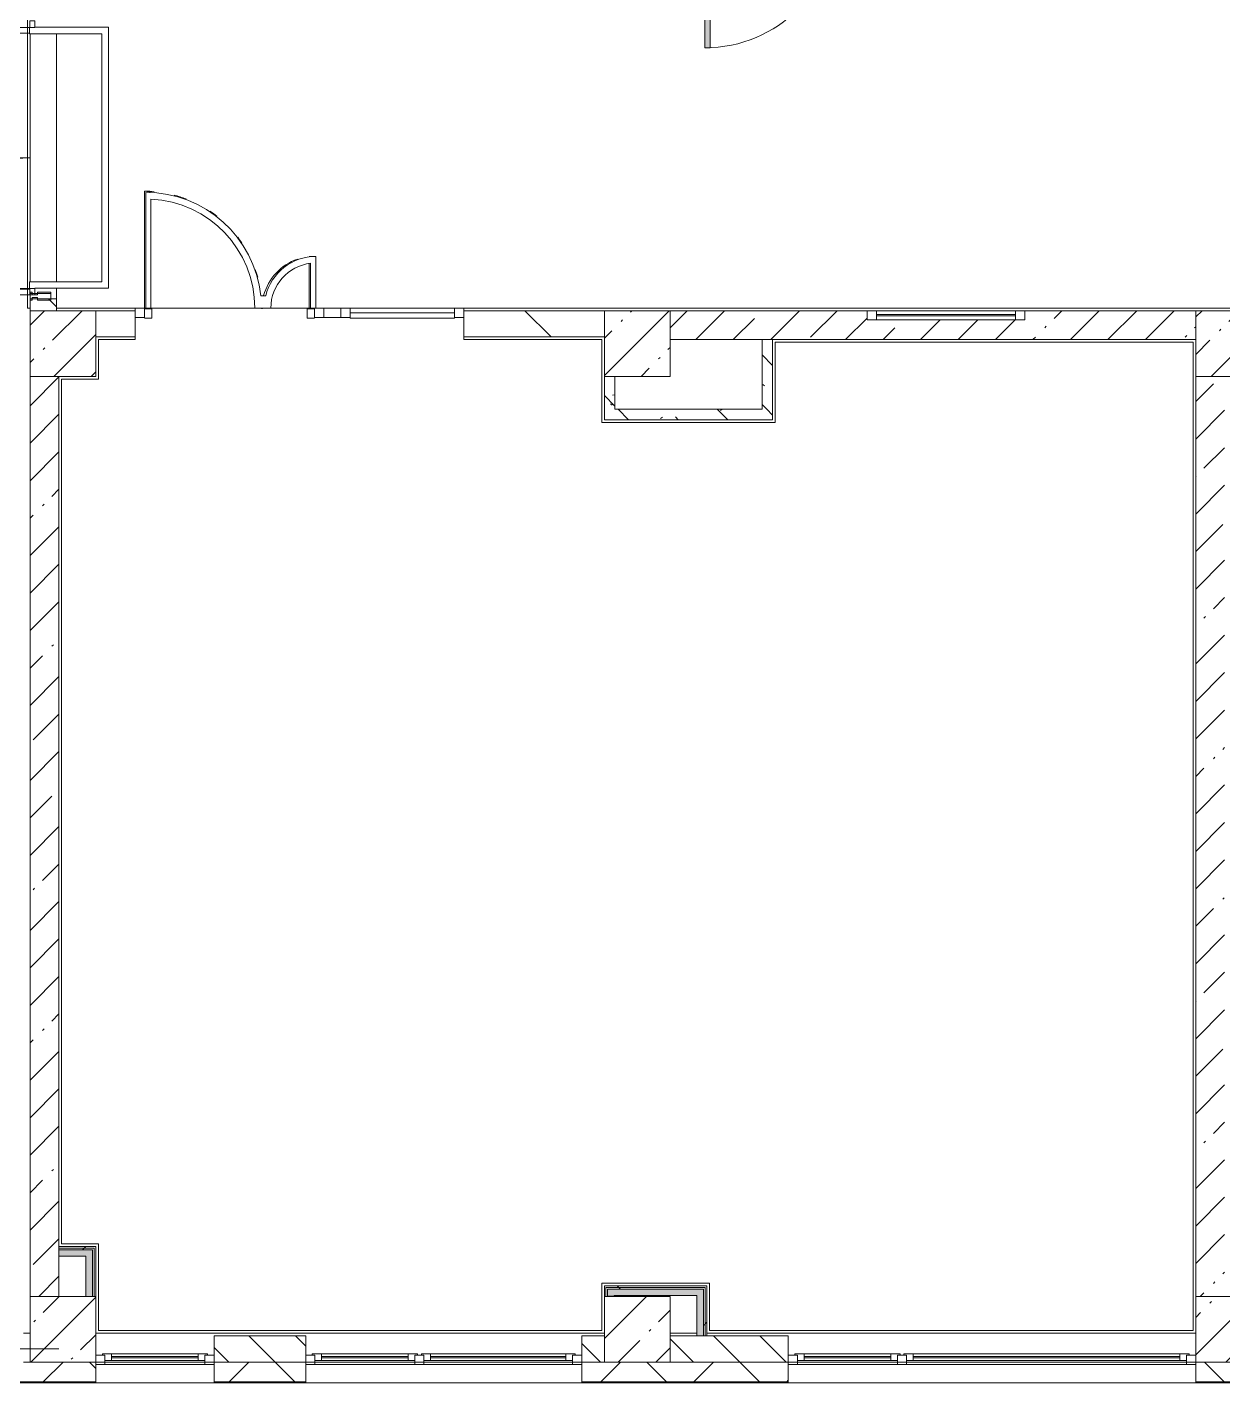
# Model space of a CAD drawing. Header units: millimetres. Extents: x 81425 to 274970, y -8553 to 29000.
# Drawn here: x 186478 to 195577, y -258 to 10057 of the extents above; entities that cross this region are included whole.
import ezdxf

# ---------------------------------------------------------------- set-up
doc = ezdxf.new("R2010")
doc.units = ezdxf.units.MM
for name, color, linetype, lineweight, true_color in [('A-DETL-GENF-2', 7, 'Continuous', 5, 0xaaaaaa), ('A-DOOR-5', 7, 'Continuous', 5, 0xe2e2e2), ('A-DOOR-6', 7, 'Continuous', 5, 0xaaaaaa), ('A-DOOR-FRAM-3', 7, 'Continuous', 5, 0xe2e2e2), ('A-DOOR-FRAM-4', 7, 'Continuous', 5, 0xaaaaaa), ('A-FLOR-2', 7, 'Continuous', 5, 0xaaaaaa), ('I-WALL-1', 7, 'Continuous', 5, 0xe7e7e7), ('I-WALL-2', 7, 'Continuous', 9, 0xe7e7e7), ('I-WALL-5', 7, 'Continuous', 5, 0x787878)]:
    doc.layers.add(name, color=color, linetype=linetype, lineweight=lineweight, true_color=true_color)
for name, color, linetype, lineweight in [('A-GLAZ-3', 7, 'Continuous', 5), ('A-GLAZ-CURT-2', 7, 'Continuous', 5), ('A-GLAZ-CWMG-2', 7, 'Continuous', 5), ('A-WALL', 7, 'Continuous', 9), ('A-WALL-7', 7, 'Continuous', 5), ('I-WALL-3', 7, 'Continuous', 5), ('S-COLS-1', 7, 'Continuous', 5), ('Оси', 7, 'Continuous', 9)]:
    doc.layers.add(name, color=color, linetype=linetype, lineweight=lineweight)
pattern_1 = [(45, (147960.08, 0), (-285.123, 285.123), []), (45, (148245.2, 0), (-285.123, 285.123), [504.031, -100.806, 16.764, -84.042])]
pattern_2 = [(135, (147960.1, 0), (-377.171, -377.171), [533.4, -88.9, 17.78, -88.9]), (135, (147960.1, 376.94), (-377.171, -377.171), []), (50, (147960.1, 0), (637.6445, -55.7866), [66.675, -733.425]), (355, (147960.1, 0), (-123.349, 668.699), [53.34, -586.74]), (100.451, (148013.2, -4.65), (514.299, 612.908), [56.665, -623.315]), (46.184, (147960.1, 177.8), (948.776, -147.15), [100.012, -1100.137]), (96.636, (148039.1, 165.5), (830.91, 865.997), [84.998, -934.973]), (351.184, (147960.1, 177.8), (830.918, 865.988), [80.01, -880.11]), (21, (148049, 133.35), (530.6506, -357.928), [66.675, -733.425]), (326, (148049, 133.35), (216.308, 644.6585), [53.34, -586.74]), (71.451, (148093.2, 103.5), (746.9596, 286.724), [56.665, -623.315]), (37.5, (147960.08, 0), (10.8105, 295.9426), [16.764, -562.864, 16.764, -578.866, -588.962]), (37.5, (147960.08, 0), (10.8105, 295.9426), [-1175.258, 16.764, -572.198]), (7.5, (147960.08, 0), (233.8692, 350.6318), [16.764, -322.834, 16.764, -549.529, -224.472]), (7.5, (147960.08, 0), (233.8692, 350.6318), [-905.891, 16.764, -207.708]), (327.5, (147761.83, 0), (474.5678, -20.0513), [16.764, -205.486, 16.764, -676.656, -920.115]), (327.5, (147761.83, 0), (474.5678, -20.0513), [-915.67, 16.764, -903.351]), (317.5, (147672.93, 0), (518.452, 88.9934), [16.764, -272.161, 16.764, -443.738, -653.415]), (317.5, (147672.93, 0), (518.452, 88.9934), [-749.427, 16.764, -636.651])]
pattern_3 = [(135, (147960.1, 0), (-353.5534, -353.5534), [])]
pattern_4 = [(45, (147960.1, 0), (-530.33, 530.33), []), (135, (147960.1, 0), (-530.33, -530.33), [])]

# ---------------------------------------------------------------- blocks, each defined once
blk = doc.blocks.new('BSC_Колонна _Прямоугольная - 500х500-23286270-1_8_3_птичка')
at = {"layer": 'S-COLS-1'}
h = blk.add_hatch(dxfattribs=at)
h.set_pattern_fill('FP_65', color=256, style=0, pattern_type=2)
h.set_pattern_definition([(45, (-38790, -7650), (-285.123, 285.123), []), (45, (-38504.88, -7650), (-285.123, 285.123), [504.031, -100.806, 16.764, -84.042])])
h.paths.add_polyline_path([(-250, -250), (250, -250), (250, 250), (-250, 250), (-250, -105)])
for p, q in [((250, 250), (-250, 250)), ((-250, 250), (-250, -250)), ((250, -250), (250, 250)), ((-250, -250), (250, -250))]:
    blk.add_line(p, q, dxfattribs=at)
blk = doc.blocks.new('BSC_Колонна _Прямоугольная - 500х500-V43-1_8_3_птичка')
at = {"layer": 'S-COLS-1'}
h = blk.add_hatch(dxfattribs=at)
h.set_pattern_fill('FP_66', color=256, style=0, pattern_type=2)
h.set_pattern_definition([(45, (-43160, -7650), (-285.123, 285.123), []), (45, (-42874.88, -7650), (-285.123, 285.123), [504.031, -100.806, 16.764, -84.042])])
h.paths.add_polyline_path([(250, -250), (250, 250), (-250, 250), (-250, -250)])
for p, q in [((250, 250), (-250, 250)), ((-250, 250), (-250, -250)), ((250, -250), (250, 250)), ((-250, -250), (250, -250))]:
    blk.add_line(p, q, dxfattribs=at)
blk = doc.blocks.new('BSC_Колонна _Прямоугольная - 500х500-V44-1_8_3_птичка')
at = {"layer": 'S-COLS-1'}
h = blk.add_hatch(dxfattribs=at)
h.set_pattern_fill('FP_67', color=256, style=0, pattern_type=2)
h.set_pattern_definition([(45, (-47660, -7650), (-285.123, 285.123), []), (45, (-47374.88, -7650), (-285.123, 285.123), [504.031, -100.806, 16.764, -84.042])])
h.paths.add_polyline_path([(-250, -250), (250, -250), (250, 250), (-250, 250), (-250, -105)])
for p, q in [((250, 250), (-250, 250)), ((-250, 250), (-250, -250)), ((250, -250), (250, 250)), ((-250, -250), (250, -250))]:
    blk.add_line(p, q, dxfattribs=at)
blk = doc.blocks.new('BSC_Колонна _Прямоугольная - 500х500-V49-1_8_3_птичка')
at = {"layer": 'S-COLS-1'}
h = blk.add_hatch(dxfattribs=at)
h.set_pattern_fill('FP_72', color=256, style=0, pattern_type=2)
h.set_pattern_definition([(45, (-38790, -150), (-285.123, 285.123), []), (45, (-38504.88, -150), (-285.123, 285.123), [504.031, -100.806, 16.764, -84.042])])
h.paths.add_polyline_path([(124, -250), (250, -250), (250, 250), (-250, 250), (-250, -250), (-30, -250)])
for p, q in [((250, 250), (-250, 250)), ((-250, 250), (-250, -250)), ((250, -250), (250, 250)), ((-250, -250), (250, -250))]:
    blk.add_line(p, q, dxfattribs=at)
blk = doc.blocks.new('BSC_Колонна _Прямоугольная - 500х500-V50-1_8_3_птичка')
at = {"layer": 'S-COLS-1'}
h = blk.add_hatch(dxfattribs=at)
h.set_pattern_fill('FP_73', color=256, style=0, pattern_type=2)
h.set_pattern_definition([(45, (-43160, -150), (-285.123, 285.123), []), (45, (-42874.88, -150), (-285.123, 285.123), [504.031, -100.806, 16.764, -84.042])])
h.paths.add_polyline_path([(250, -250), (250, 250), (-250, 250), (-250, -250)])
for p, q in [((250, 250), (-250, 250)), ((-250, 250), (-250, -250)), ((250, -250), (250, 250)), ((-250, -250), (250, -250))]:
    blk.add_line(p, q, dxfattribs=at)
blk = doc.blocks.new('BSC_Колонна _Прямоугольная - 500х500-V51-1_8_3_птичка')
at = {"layer": 'S-COLS-1'}
h = blk.add_hatch(dxfattribs=at)
h.set_pattern_fill('FP_74', color=256, style=0, pattern_type=2)
h.set_pattern_definition([(45, (-47660, -150), (-285.123, 285.123), []), (45, (-47374.88, -150), (-285.123, 285.123), [504.031, -100.806, 16.764, -84.042])])
h.paths.add_polyline_path([(250, -250), (250, 250), (-250, 250), (-250, -250)])
for p, q in [((250, 250), (-250, 250)), ((-250, 250), (-250, -250)), ((250, -250), (250, 250)), ((-250, -250), (250, -250))]:
    blk.add_line(p, q, dxfattribs=at)
blk = doc.blocks.new('120_Окно_СКБ_1Ст - 120_Окно_СКБ_1Ст 900х2500_h_-20664874-1_8_3_птичка')
at = {"layer": 'A-GLAZ-3'}
for p, q in [((-450, -127), (-450, -57)), ((-450, -57), (-380, -57)), ((450, -57), (-450, -57)), ((-380, -57), (-380, -127)), ((380, -87), (-380, -87)), ((-380, -87), (-380, -127)), ((-330, -137), (-330, -87)), ((330, -137), (330, -87)), ((380, -127), (380, -57)), ((380, -57), (450, -57)), ((380, -127), (380, -87)), ((450, -57), (450, -127)), ((-380, -127), (-450, -127)), ((-450, -127), (-400, -127)), ((-380, -127), (-400, -127)), ((-400, -127), (-400, -137)), ((-400, -137), (400, -137)), ((400, -137), (-400, -137)), ((-330, -107), (330, -107)), ((330, -117), (-330, -117)), ((450, -127), (380, -127)), ((400, -127), (380, -127)), ((400, -127), (450, -127)), ((400, -137), (400, -127))]:
    blk.add_line(p, q, dxfattribs=at)
blk = doc.blocks.new('120_Окно_СКБ_2Ст - 120_Окно_СКБ_2Ст 3100х2500 _мал_створка слева_-V84-1_8_3_птичка')
at = {"layer": 'A-GLAZ-3'}
for p, q in [((-1550, -127), (-1550, -57)), ((-1550, -57), (-1480, -57)), ((1550, -57), (-1550, -57)), ((-1480, -57), (-1480, -127)), ((650, -87), (-1480, -87)), ((-1480, -87), (-1480, -127)), ((-1430, -137), (-1430, -87)), ((600, -137), (600, -87)), ((650, -127), (650, -57)), ((650, -57), (720, -57)), ((650, -127), (650, -87)), ((720, -57), (720, -127)), ((1480, -87), (720, -87)), ((720, -87), (720, -127)), ((770, -137), (770, -87)), ((1430, -137), (1430, -87)), ((1480, -127), (1480, -57)), ((1480, -57), (1550, -57)), ((1480, -127), (1480, -87)), ((1550, -57), (1550, -127)), ((-1480, -127), (-1550, -127)), ((-1550, -127), (-1500, -127)), ((-1480, -127), (-1500, -127)), ((-1500, -127), (-1500, -137)), ((-1500, -137), (670, -137)), ((670, -137), (-1500, -137)), ((-1430, -107), (600, -107)), ((600, -117), (-1430, -117)), ((720, -127), (650, -127)), ((670, -127), (650, -127)), ((670, -127), (700, -127)), ((670, -137), (670, -127)), ((720, -127), (700, -127)), ((700, -127), (700, -137)), ((700, -137), (1500, -137)), ((1500, -137), (700, -137)), ((770, -107), (1430, -107)), ((1430, -117), (770, -117)), ((1550, -127), (1480, -127)), ((1500, -127), (1480, -127)), ((1500, -127), (1550, -127)), ((1500, -137), (1500, -127))]:
    blk.add_line(p, q, dxfattribs=at)
blk = doc.blocks.new('120_Окно_СКБ_2Ст - 120_Окно_СКБ_2Ст 2100х2500 _мал створка справа_-V66-1_8_3_птичка')
at = {"layer": 'A-GLAZ-3'}
for p, q in [((-1050, -127), (-1050, -57)), ((-1050, -57), (-980, -57)), ((1050, -57), (-1050, -57)), ((-980, -57), (-980, -127)), ((150, -87), (-980, -87)), ((-980, -87), (-980, -127)), ((-930, -137), (-930, -87)), ((100, -137), (100, -87)), ((150, -127), (150, -57)), ((150, -57), (220, -57)), ((150, -127), (150, -87)), ((220, -57), (220, -127)), ((980, -87), (220, -87)), ((220, -87), (220, -127)), ((270, -137), (270, -87)), ((930, -137), (930, -87)), ((980, -127), (980, -57)), ((980, -57), (1050, -57)), ((980, -127), (980, -87)), ((1050, -57), (1050, -127)), ((-980, -127), (-1050, -127)), ((-1050, -127), (-1000, -127)), ((-980, -127), (-1000, -127)), ((-1000, -127), (-1000, -137)), ((-1000, -137), (170, -137)), ((170, -137), (-1000, -137)), ((-930, -107), (100, -107)), ((100, -117), (-930, -117)), ((220, -127), (150, -127)), ((170, -127), (150, -127)), ((170, -127), (200, -127)), ((170, -137), (170, -127)), ((220, -127), (200, -127)), ((200, -127), (200, -137)), ((200, -137), (1000, -137)), ((1000, -137), (200, -137)), ((270, -107), (930, -107)), ((930, -117), (270, -117)), ((1050, -127), (980, -127)), ((1000, -127), (980, -127)), ((1000, -127), (1050, -127)), ((1000, -137), (1000, -127))]:
    blk.add_line(p, q, dxfattribs=at)
blk = doc.blocks.new('110_Дверь_СКБ_1Ст_Внутренняя1 - Д-11 1100x2100h_кладовые _все__ коридор _между помещениями блока столовой__ моечные _все_-32089417-1_8_3_птичка')
at = {"layer": 'A-DOOR-5'}
h = blk.add_hatch(color=256, dxfattribs=at)
h.paths.add_polyline_path([(522.5, 110), (512.5, 110), (512.5, 70), (502.5, 70), (502.5, 30), (537.5, 30), (537.5, 110)])
h.paths.add_polyline_path([(-497.5, 110), (-512.5, 110), (-512.5, 30), (-477.5, 30), (-477.5, 70), (-487.5, 70), (-487.5, 110)])
at = {"layer": 'A-DOOR-6'}
h = blk.add_hatch(dxfattribs=at)
h.set_pattern_fill('FP_130', color=256, style=0, pattern_type=2)
h.set_pattern_definition([(135, (1751.41, 174.685), (-14.14214, -14.14214), []), (225, (1751.41, 174.685), (14.14214, -14.14214), [])])
h.paths.add_polyline_path([(537.5, 110), (537.5, -110), (562.5, -110), (562.5, 110)])
at = {"layer": 'A-DOOR-FRAM-3'}
for points in [[(512.5, 1110), (472.5, 1110), (472.5, 110), (512.5, 110), (512.5, 1030.8)], [(-537.5, 118), (-567.5, 118), (-562.5, 110), (-497.5, 115.3), (-497.5, 118), (-517.5, 118)], [(562.5, 118), (522.5, 118), (522.5, 110), (592.5, 110), (587.5, 118)], [(-512.5, 30), (-512.5, -110), (-497.5, -110), (-497.5, 30)], [(522.5, 30), (522.5, -110), (537.5, -110), (537.5, 30)], [(-567.5, -110), (-562.5, -118), (-497.5, -118), (-497.5, -110), (-562.5, -110)], [(537.5, -110), (522.5, -115.3), (522.5, -118), (592.5, -118), (587.5, -110), (562.5, -110)]]:
    blk.add_hatch(color=256, dxfattribs=at).paths.add_polyline_path(points)
at = {"layer": 'A-DOOR-FRAM-4'}
h = blk.add_hatch(dxfattribs=at)
h.set_pattern_fill('FP_131', color=256, style=0, pattern_type=2)
h.set_pattern_definition([(45, (-371.384, 174.685), (-14.1421, 14.1421), []), (135, (-371.384, 174.685), (-14.1421, -14.1421), [])])
h.paths.add_polyline_path([(-512.5, 110), (-537.5, 110), (-537.5, -110), (-512.5, -110), (-512.5, 16)])
at = {"layer": 'A-DOOR-6'}
for p, q in [((512.5, 1110), (472.5, 1110)), ((472.5, 1110), (472.5, 110)), ((512.5, 110), (512.5, 1110)), ((472.5, 110), (512.5, 110))]:
    blk.add_line(p, q, dxfattribs=at)
blk.add_arc((512.5, 110), 1000, 90, 180, dxfattribs=at)
at = {"layer": 'A-DOOR-FRAM-4'}
for p, q in [((-497.5, 118), (-567.5, 118)), ((-567.5, 118), (-567.5, 110)), ((-567.5, 110), (-497.5, 110)), ((-512.5, 110), (-537.5, 110)), ((-537.5, 110), (-537.5, -110)), ((-487.5, 110), (-512.5, 110)), ((-512.5, 110), (-512.5, 30)), ((-512.5, -110), (-512.5, 110)), ((-497.5, 110), (-512.5, 110)), ((-512.5, 110), (-512.5, 109)), ((-512.5, 109), (-497.5, 109)), ((-497.5, 110), (-497.5, 118)), ((-497.5, 109), (-497.5, 110)), ((-487.5, 70), (-487.5, 110)), ((512.5, 110), (512.5, 70)), ((537.5, 110), (512.5, 110)), ((592.5, 118), (522.5, 118)), ((522.5, 118), (522.5, 110)), ((537.5, 110), (522.5, 110)), ((522.5, 110), (522.5, 109)), ((522.5, 110), (592.5, 110)), ((522.5, 109), (537.5, 109)), ((537.5, 30), (537.5, 110)), ((562.5, 110), (537.5, 110)), ((537.5, 110), (537.5, -110)), ((537.5, 109), (537.5, 110)), ((562.5, -110), (562.5, 110)), ((592.5, 110), (592.5, 118)), ((-512.5, 30), (-477.5, 30)), ((-497.5, 30), (-512.5, 30)), ((-512.5, 30), (-512.5, -110)), ((-497.5, -110), (-497.5, 30)), ((-477.5, 70), (-487.5, 70)), ((-477.5, 30), (-477.5, 70)), ((512.5, 70), (502.5, 70)), ((502.5, 70), (502.5, 30)), ((502.5, 30), (537.5, 30)), ((537.5, 30), (522.5, 30)), ((522.5, 30), (522.5, -110)), ((537.5, -110), (537.5, 30)), ((-497.5, -110), (-567.5, -110)), ((-567.5, -110), (-567.5, -118)), ((-567.5, -118), (-497.5, -118)), ((-537.5, -110), (-512.5, -110)), ((-512.5, -110), (-497.5, -110)), ((-497.5, -118), (-497.5, -110)), ((522.5, -110), (537.5, -110)), ((592.5, -110), (522.5, -110)), ((522.5, -110), (522.5, -118)), ((522.5, -118), (592.5, -118)), ((537.5, -110), (562.5, -110)), ((592.5, -118), (592.5, -110))]:
    blk.add_line(p, q, dxfattribs=at)
blk = doc.blocks.new('Прямоугольный импост - Импост структурный с накладкой - 160мм Темный-31239214-1_8_3_птичка')
at = {"layer": 'A-GLAZ-CWMG-2'}
for p, q in [((-50, 0), (-50, 17)), ((-50, 17), (0, 17)), ((-40, 0), (-50, 0)), ((-40, -40), (-40, 0)), ((0, 0), (-10, 0)), ((-10, 0), (-10, -40)), ((0, 17), (0, 0)), ((-50, -140), (-50, -40)), ((-50, -40), (-40, -40)), ((-10, -40), (0, -40)), ((0, -40), (0, -140)), ((0, -140), (-50, -140))]:
    blk.add_line(p, q, dxfattribs=at)
blk = doc.blocks.new('Дверь_Витражная_остекление_ - ДВН_ДАО_Главный вход_1800 в свету 5-32258809-1_8_3_птичка')
at = {"layer": 'A-DETL-GENF-2'}
for p, q in [((-993, -1013), (-993, -21)), ((-993, -21), (-993, -1013)), ((-993, -100), (-948, -100)), ((-983, -933), (-983, -100)), ((-948, -1013), (-948, -21)), ((-948, -1013), (-948, -21)), ((-939, -933), (-939, -100)), ((989, -933), (989, -100)), ((998, -1013), (998, -20)), ((998, -20), (998, -1013)), ((1043, -100), (998, -100)), ((1033, -933), (1033, -100)), ((1043, -1013), (1043, -20)), ((1043, -1013), (1043, -20)), ((-993, -933), (-948, -933)), ((-993, -1013), (-948, -1013)), ((-993, -1013), (-948, -1013)), ((1043, -933), (998, -933)), ((1043, -1013), (998, -1013)), ((998, -1013), (1043, -1013))]:
    blk.add_line(p, q, dxfattribs=at)
at = {"layer": 'A-DOOR-6'}
for p, q in [((-1043, 20), (-993, 20)), ((-1043, -20), (-1043, 20)), ((-993, 20), (-993, -20)), ((993, 20), (1043, 20)), ((993, -20), (993, 20)), ((1043, 20), (1043, -20)), ((-993, -20), (-1043, -20)), ((-993, -1013), (-993, -21)), ((1043, -20), (993, -20)), ((993, -1013), (993, -21))]:
    blk.add_line(p, q, dxfattribs=at)
for centre, start, end in [((-993, -20), 270, 0), ((993, -20), 180, 270)]:
    blk.add_arc(centre, 993, start, end, dxfattribs=at)
blk = doc.blocks.new('Прямоугольный импост - Импост структурный с накладкой - 160мм Темный-V122-1_8_3_птичка')
at = {"layer": 'A-GLAZ-CWMG-2'}
for p, q in [((-25, 0), (-25, 17)), ((-25, 17), (25, 17)), ((-15, 0), (-25, 0)), ((-15, -40), (-15, 0)), ((25, 0), (15, 0)), ((15, 0), (15, -40)), ((25, 17), (25, 0)), ((-25, -140), (-25, -40)), ((-25, -40), (-15, -40)), ((15, -40), (25, -40)), ((25, -40), (25, -140)), ((25, -140), (-25, -140))]:
    blk.add_line(p, q, dxfattribs=at)
blk = doc.blocks.new('Прямоугольный импост - 50 x 70 мм-31700031-1_8_3_птичка')
at = {"layer": 'A-GLAZ-CWMG-2'}
for p, q in [((-70, 35), (0, 35)), ((-70, -35), (-70, 35)), ((0, 35), (0, -35)), ((0, -35), (-70, -35))]:
    blk.add_line(p, q, dxfattribs=at)
blk = doc.blocks.new('Дверь_Витражная_остекление_ - ДВН_ДАО_Главный вход_1200 в свету-V194-1_8_3_птичка')
at = {"layer": 'A-DETL-GENF-2'}
for p, q in [((-607, 925), (-647, 925)), ((-647, 925), (-647, 35)), ((-607, 915), (-607, 925)), ((647, 430), (607, 430)), ((607, 376), (607, 30)), ((-647, 30), (-607, 30)), ((-592, 30), (-647, 30)), ((-607, 30), (-607, 37)), ((-592, -40), (-592, 30)), ((592, -40), (592, 30)), ((592, 30), (647, 30)), ((607, 30), (647, 30)), ((-647, -40), (-592, -40)), ((647, -40), (592, -40))]:
    blk.add_line(p, q, dxfattribs=at)
at = {"layer": 'A-DOOR-6'}
blk.add_line((-647, 925), (-647, 35), dxfattribs=at)
for centre, radius, start, end in [((-647, 30), 895, 85.2542, 90), ((-647, 30), 895, 69.312, 75.32), ((-647, 30), 895, 52.105, 56.1089), ((-647, 30), 895, 34.1403, 37.5286), ((647, 30), 400, 90, 91.0627), ((-647, 30), 895, 15.7125, 19.6061), ((647, 30), 400, 108.6077, 165.3261), ((-647, 30), 895, 360, 0.4556), ((647, 30), 400, 178.9711, 180)]:
    blk.add_arc(centre, radius, start, end, dxfattribs=at)
blk = doc.blocks.new('Системная панель - Стемалит - 40мм-31720939-1_8_3_птичка')
at = {"layer": 'A-GLAZ-CURT-2'}
for p, q in [((65, 35), (-65, 35)), ((-65, 35), (-65, -35)), ((65, -35), (65, 35)), ((-65, -35), (65, -35))]:
    blk.add_line(p, q, dxfattribs=at)
blk = doc.blocks.new('Прямоугольный импост - 50 x 70 мм-31687886-1_8_3_птичка')
at = {"layer": 'A-GLAZ-CWMG-2'}
for p, q in [((-35, 35), (35, 35)), ((-35, -35), (-35, 35)), ((35, 35), (35, -35)), ((35, -35), (-35, -35))]:
    blk.add_line(p, q, dxfattribs=at)
blk = doc.blocks.new('Прямоугольный импост - 50 x 70 мм-V192-1_8_3_птичка')
at = {"layer": 'A-GLAZ-CWMG-2'}
for p, q in [((0, 35), (-70, 35)), ((-70, 35), (-70, -35)), ((0, -35), (0, 35)), ((-70, -35), (0, -35))]:
    blk.add_line(p, q, dxfattribs=at)
blk = doc.blocks.new('Системная панель - Стекло - 40мм-V195-1_8_3_птичка')
at = {"layer": 'A-GLAZ-CURT-2'}
for p, q in [((397.5, 0), (-397.5, 0)), ((-397.5, 0), (-397.5, -40)), ((397.5, -40), (397.5, 0)), ((-397.5, -40), (397.5, -40))]:
    blk.add_line(p, q, dxfattribs=at)
blk = doc.blocks.new('Прямоугольный импост - 50 x 70 мм-31702100-1_8_3_птичка')
at = {"layer": 'A-GLAZ-CWMG-2'}
for p, q in [((-35, 35), (35, 35)), ((-35, -35), (-35, 35)), ((35, 35), (35, -35)), ((35, -35), (-35, -35))]:
    blk.add_line(p, q, dxfattribs=at)
blk = doc.blocks.new('Прямоугольный импост - 50 x 70 мм-31720914-1_8_3_птичка')
at = {"layer": 'A-GLAZ-CWMG-2'}
blk.add_line((24940, 7918), (24145, 7918), dxfattribs=at)
blk = doc.blocks.new('120_Окно_СКБ_1Ст - 120_Окно_СКБ_1Ст 400х1200 EI30-24228621-1_8_3_птичка')
at = {"layer": 'A-GLAZ-3'}
for p, q in [((-600, 40), (-600, 110)), ((-600, 110), (-530, 110)), ((600, 110), (-600, 110)), ((-530, 110), (-530, 40)), ((530, 40), (530, 110)), ((530, 110), (600, 110)), ((600, 110), (600, 40)), ((-530, 40), (-600, 40)), ((-600, 40), (600, 40)), ((530, 80), (-530, 80)), ((530, 70), (-530, 70)), ((600, 40), (530, 40))]:
    blk.add_line(p, q, dxfattribs=at)

msp = doc.modelspace()

# ---------------------------------------------------------------- hatches: boundary and pattern name
at = {"layer": 'A-WALL-7'}
h = msp.add_hatch(dxfattribs=at)
h.set_pattern_fill('FP_94', color=256, style=0, pattern_type=2)
h.set_pattern_definition([(135, (147960.08, 0), (-176.7767, -176.7767), [])])
h.paths.add_polyline_path([(188597.6, -100), (188597.6, 100), (187900.1, 100), (187900.1, -100)])
h.paths.add_polyline_path([(192270.1, -100), (192270.1, 100), (191370.1, 100), (191370.1, -100), (191521.6, -100)])
h.paths.add_polyline_path([(190870.1, -100), (190870.1, 100), (190697.6, 100), (190697.6, -100)])
h = msp.add_hatch(dxfattribs=at)
h.set_pattern_fill('FP_83', color=256, style=0, pattern_type=2)
h.set_pattern_definition([(45, (147960.1, 0), (-353.5534, 353.5534), []), (135, (147960.1, 0), (-353.5534, -353.5534), [])])
h.paths.add_polyline_path([(223653.9, -250), (223660.1, -250), (223660.1, -100), (221940.1, -100), (221940.1, -250), (223652.1, -250)])
h.paths.add_polyline_path([(215688, -250), (218620.1, -250), (218620.1, -100), (215020.1, -100), (215020.1, -250)])
h.paths.add_polyline_path([(220196.1, -250), (220240.1, -250), (220240.1, -100), (219520.1, -101.8), (219520.1, -250), (220040.1, -250)])
h.paths.add_polyline_path([(209570.1, -250), (209570.1, -100), (208870.1, -100), (208870.1, -250), (209181.7, -250)])
h.paths.add_polyline_path([(211670.1, -250), (212220.1, -250), (212220.1, -100), (211670.1, -100), (211670.1, -121.3)])
h.paths.add_polyline_path([(207970.1, -250), (207970.1, -100), (207220.1, -100), (207220.1, -250)])
h.paths.add_polyline_path([(205120.1, -250), (205120.1, -100), (204370.1, -100), (204370.1, -250), (204534.3, -250)])
h.paths.add_polyline_path([(213120.1, -250), (214120.1, -250), (214120.1, -100), (213120.1, -100), (213120.1, -118)])
h.paths.add_polyline_path([(199831.6, -250), (201270.1, -250), (201270.1, -100), (199831.6, -100), (199831.6, -150.7)])
h.paths.add_polyline_path([(197731.6, -250), (197731.6, -100), (197020.1, -100), (197020.1, -250), (197098.5, -250)])
h.paths.add_polyline_path([(196120.1, -250), (196120.1, -100), (195370.1, -100), (195370.1, -250)])
h.paths.add_polyline_path([(192270.1, -250), (192270.1, -100), (190697.6, -100), (190697.6, -250), (191521.6, -250)])
h.paths.add_polyline_path([(188597.6, -250), (188597.6, -100), (187900.1, -100), (187900.1, -250)])
h.paths.add_polyline_path([(187000.1, -250), (187000.1, -100), (185950.1, -100), (185950.1, -250), (186874.3, -250)])
h.paths.add_polyline_path([(185050.1, -250), (185050.1, -100), (183930.1, -100), (183930.1, -250), (185015.3, -250)])
h.paths.add_polyline_path([(181830.1, -250), (181830.1, -100), (180970.1, -100), (180970.1, -250)])
h.paths.add_polyline_path([(178170.1, -250), (178170.1, -100), (177169.8, -100), (177169.8, -250), (177579.5, -250)])
h.paths.add_polyline_path([(176269.8, -250), (176269.8, -100), (175270.1, -100), (175270.1, -250)])
h.paths.add_polyline_path([(169570.1, -250), (170595.1, -250), (170595.1, -100), (169570.1, -100), (169570.1, -226)])
h.paths.add_polyline_path([(163570.1, -250), (163570.1, -100), (162820.1, -100), (162820.1, -250)])
h.paths.add_polyline_path([(174370.1, -250), (174370.1, -100), (173395.1, -100), (173395.1, -250), (173861.6, -250)])
h.paths.add_polyline_path([(164470.1, -250), (165220.1, -250), (165220.1, -100), (164470.1, -100), (164470.1, -238.7)])
h.paths.add_polyline_path([(167320.1, -250), (168670.1, -250), (168670.1, -100), (167320.1, -100), (167320.1, -231.6)])
h.paths.add_polyline_path([(148765.8, -250), (151690.1, -250), (151690.1, -100), (147700.1, -100), (147700.1, -250), (148070.1, -250)])
h.paths.add_polyline_path([(155620.1, -250), (156219.8, -250), (156219.8, -100), (154790.1, -100), (154790.1, -250), (155272.1, -250)])
h.paths.add_polyline_path([(159970.1, -250), (160720.1, -248), (160720.1, -100), (159970.1, -100), (159970.1, -249.9)])
h.paths.add_polyline_path([(157870.1, -250), (157870.1, -100), (157119.8, -100), (157119.8, -250), (157131, -250)])
at = {"layer": 'I-WALL-1'}
for points in [[(190895.1, 406), (191625.1, 406), (191625.1, 456), (190895.1, 456)], [(190945.1, 400), (190945.1, 406), (190895.1, 406), (190895.1, 400)], [(191625.1, 100), (191625.1, 406), (191575.1, 406), (191575.1, 100)]]:
    msp.add_hatch(color=256, dxfattribs=at).paths.add_polyline_path(points)
at = {"layer": 'I-WALL-2'}
for points in [[(186771.8, 705), (186975.1, 705), (186975.1, 755), (186720.1, 755), (186720.1, 705)], [(186925.1, 400), (186975.1, 400), (186975.1, 705), (186925.1, 705), (186925.1, 501)]]:
    msp.add_hatch(color=256, dxfattribs=at).paths.add_polyline_path(points)
at = {"layer": 'I-WALL-3'}
h = msp.add_hatch(dxfattribs=at)
h.set_pattern_fill('FP_93', color=256, style=0, pattern_type=2)
h.set_pattern_definition(pattern_3)
h.paths.add_polyline_path([(186700.1, 7900), (186700.1, 7990), (186500.1, 7990), (186500.1, 7900)])
h.paths.add_polyline_path([(186700.1, 10120), (186700.1, 10230), (186500.1, 10230), (186500.1, 10120)])
h = msp.add_hatch(dxfattribs=at)
h.set_pattern_fill('FP_93', color=256, style=0, pattern_type=2)
h.set_pattern_definition(pattern_3)
h.paths.add_polyline_path([(187020.1, 7700), (187300.1, 7700), (187300.1, 7900), (187000.1, 7900), (187000.1, 7700)])
h.paths.add_polyline_path([(190850.1, 7700), (190870.1, 7700), (190870.1, 7900), (189800.1, 7900), (189800.1, 7700)])
h = msp.add_hatch(dxfattribs=at)
h.set_pattern_fill('FP_63', color=256, style=0, pattern_type=2)
h.set_pattern_definition(pattern_1)
h.paths.add_polyline_path([(193380.6, 7680), (195370.1, 7680), (195370.1, 7900), (194070.1, 7900), (194070.1, 7830), (192870.1, 7830), (192870.1, 7900), (191370.1, 7900), (191370.1, 7680), (192170.1, 7680)])
h = msp.add_hatch(dxfattribs=at)
h.set_pattern_fill('FP_63', color=256, style=0, pattern_type=2)
h.set_pattern_definition(pattern_1)
h.paths.add_polyline_path([(186623.5, 400), (186720.1, 400), (186720.1, 7400), (186500.1, 7400), (186500.1, 400), (186615.2, 400)])
h = msp.add_hatch(dxfattribs=at)
h.set_pattern_fill('FP_63', color=256, style=0, pattern_type=2)
h.set_pattern_definition(pattern_1)
h.paths.add_polyline_path([(195370.1, 400), (195590.1, 400), (195590.1, 7400), (195370.1, 7400), (195370.1, 645.8)])
h = msp.add_hatch(dxfattribs=at)
h.set_pattern_fill('FP_199', color=256, style=0, pattern_type=2)
h.set_pattern_definition(pattern_4)
h.paths.add_polyline_path([(187000.1, 767.5), (187000.1, 780), (186720.1, 780), (186720.1, 767.5), (186987.6, 767.5)])
h = msp.add_hatch(dxfattribs=at)
h.set_pattern_fill('FP_199', color=256, style=0, pattern_type=2)
h.set_pattern_definition(pattern_4)
h.paths.add_polyline_path([(186720.1, 755), (186987.6, 755), (186987.6, 767.5), (186720.1, 767.5)])
h = msp.add_hatch(dxfattribs=at)
h.set_pattern_fill('FP_199', color=256, style=0, pattern_type=2)
h.set_pattern_definition(pattern_4)
h.paths.add_polyline_path([(190870.1, 468.5), (191650.1, 468.7), (191650.1, 481), (190870.1, 481)])
h = msp.add_hatch(dxfattribs=at)
h.set_pattern_fill('FP_199', color=256, style=0, pattern_type=2)
h.set_pattern_definition(pattern_4)
h.paths.add_polyline_path([(190882.6, 456), (191637.6, 456), (191637.6, 468.5), (190882.6, 468.5)])
h = msp.add_hatch(dxfattribs=at)
h.set_pattern_fill('FP_199', color=256, style=0, pattern_type=2)
h.set_pattern_definition(pattern_4)
h.paths.add_polyline_path([(191637.6, 100), (191635.5, 456), (191625.1, 456), (191625.1, 100)])
h = msp.add_hatch(dxfattribs=at)
h.set_pattern_fill('FP_199', color=256, style=0, pattern_type=2)
h.set_pattern_definition(pattern_4)
h.paths.add_polyline_path([(191650.1, 100), (191650.1, 468.5), (191637.6, 468.5), (191637.6, 100)])
at = {"layer": 'I-WALL-5'}
h = msp.add_hatch(dxfattribs=at)
h.set_pattern_fill('FP_92', color=256, style=0, pattern_type=2)
h.set_pattern_definition(pattern_2)
h.paths.add_polyline_path([(192150.1, 7150), (192150.1, 7680), (192070.1, 7680), (192070.1, 7150)])
h = msp.add_hatch(dxfattribs=at)
h.set_pattern_fill('FP_92', color=256, style=0, pattern_type=2)
h.set_pattern_definition(pattern_2)
h.paths.add_polyline_path([(190870.1, 7070), (190950.1, 7070), (190950.1, 7400), (190870.1, 7400), (190870.1, 7150)])
h = msp.add_hatch(dxfattribs=at)
h.set_pattern_fill('FP_92', color=256, style=0, pattern_type=2)
h.set_pattern_definition(pattern_2)
h.paths.add_polyline_path([(192150.1, 7070), (192150.1, 7150), (190950.1, 7150), (190950.1, 7070), (191670.1, 7070)])

# ---------------------------------------------------------------- linework, layer by layer
at = {"layer": 'A-FLOR-2'}
for p, q in [((186480.1, 7920), (186480.1, 10680)), ((186496.3, 10057.4), (186496.3, 10007.4)), ((186496.3, 10007.4), (187046.3, 10007.4)), ((187096.3, 10057.4), (186537.1, 10057.4)), ((187046.3, 10007.4), (187046.3, 8120)), ((187096.3, 8070), (187096.3, 10057.4)), ((187380.1, 8800), (187380.1, 7920)), ((187420.1, 7920), (187420.1, 8749)), ((188635.1, 8260.7), (188635.1, 7920)), ((188675.1, 7920), (188675.1, 8313)), ((187046.3, 8120), (186496.3, 8120)), ((186496.3, 8120), (186496.3, 8070)), ((186537.1, 8070), (187096.3, 8070)), ((188293.2, 8012.8), (188255.2, 8012.8)), ((186480.1, 7920), (186500.1, 7920)), ((186700.1, 7920), (213876.4, 7920)), ((187300.1, 7680), (187020.1, 7680)), ((187020.1, 7680), (187020.1, 7380)), ((187300.1, 7700), (187300.1, 7680)), ((189800.1, 7680), (189800.1, 7700)), ((190850.1, 7680), (189800.1, 7680)), ((190850.1, 7050), (190850.1, 7680)), ((195350.1, 7660), (192170.1, 7660)), ((192170.1, 7660), (192170.1, 7050)), ((195350.1, 140), (195350.1, 7660)), ((187020.1, 7380), (186740.1, 7380)), ((186740.1, 7380), (186740.1, 800)), ((192170.1, 7050), (190850.1, 7050)), ((186740.1, 800), (187020.1, 800)), ((187020.1, 800), (187020.1, 140)), ((190850.1, 140), (190850.1, 501)), ((190850.1, 501), (191670.1, 501)), ((191670.1, 501), (191670.1, 140)), ((186450.1, 120), (186500.1, 120)), ((187020.1, 140), (190850.1, 140)), ((191670.1, 140), (195350.1, 140))]:
    msp.add_line(p, q, dxfattribs=at)
for centre, radius, start, end in [((187380.1, 7920), 880, 6.05535, 90), ((187380.1, 7920), 830, 360, 87.23769), ((188675.1, 7920), 393, 90, 166.33705), ((188675.1, 7920), 343, 96.69696, 180)]:
    msp.add_arc(centre, radius, start, end, dxfattribs=at)
at = {"layer": 'A-WALL'}
for p, q in [((192150.1, 7680), (192070.1, 7680)), ((186720.1, 780), (186720.1, 705)), ((186720.1, 767.5), (186987.6, 767.5)), ((186720.1, 755), (186975.1, 755)), ((186975.1, 755), (186975.1, 400)), ((186987.6, 767.5), (186987.6, 400)), ((190870.1, 468.5), (190870.1, 406)), ((191637.6, 468.5), (190882.6, 468.5)), ((190882.6, 400), (190882.6, 468.5)), ((191625.1, 456), (190895.1, 456)), ((190895.1, 400), (190895.1, 456)), ((191625.1, 100), (191625.1, 456)), ((191637.6, 100), (191637.6, 468.5)), ((188597.6, -100), (187900.1, -100)), ((190870.1, -100), (190697.6, -100)), ((192270.1, -100), (191370.1, -100)), ((185950.1, -250), (187000.1, -250)), ((185950.1, -253), (187000.1, -253)), ((187900.1, -250), (188597.6, -250)), ((187900.1, -253), (188597.6, -253)), ((190697.6, -250), (192270.1, -250)), ((190697.6, -253), (192270.1, -253)), ((195370.1, -250), (196120.1, -250)), ((195370.1, -253), (196120.1, -253))]:
    msp.add_line(p, q, dxfattribs=at)
at = {"layer": 'A-WALL-7'}
for p, q in [((188597.6, 100), (187900.1, 100)), ((187900.1, 100), (187900.1, -258)), ((188597.6, -258), (188597.6, 100)), ((190870.1, 100), (190697.6, 100)), ((190697.6, 100), (190697.6, -258)), ((192270.1, 100), (191370.1, 100)), ((192270.1, -258), (192270.1, 100)), ((186500.1, -100), (186450.1, -100)), ((187000.1, -258), (187000.1, -100)), ((187000.1, -100), (187900.1, -100)), ((188597.6, -100), (190697.6, -100)), ((192270.1, -100), (195370.1, -100)), ((195370.1, -100), (195370.1, -258)), ((197731.6, -258), (185950.1, -258))]:
    msp.add_line(p, q, dxfattribs=at)
at = {"layer": 'I-WALL-3'}
for p, q in [((186500.1, 8120), (186500.1, 10007.4)), ((186700.1, 10007.4), (186700.1, 8120)), ((186700.1, 7900), (186700.1, 8070)), ((186700.1, 7990), (186500.1, 7990)), ((186500.1, 7990), (186500.1, 7900)), ((187300.1, 7900), (187000.1, 7900)), ((187300.1, 7700), (187300.1, 7900)), ((190870.1, 7900), (189800.1, 7900)), ((189800.1, 7900), (189800.1, 7700)), ((192870.1, 7900), (191370.1, 7900)), ((195370.1, 7900), (194070.1, 7900)), ((187000.1, 7700), (187300.1, 7700)), ((189800.1, 7700), (190870.1, 7700)), ((191370.1, 7680), (192070.1, 7680)), ((192070.1, 7680), (192070.1, 7150)), ((192150.1, 7070), (192150.1, 7680)), ((192150.1, 7680), (195370.1, 7680)), ((186500.1, 7400), (186500.1, 400)), ((186720.1, 780), (186720.1, 7400)), ((190870.1, 7400), (190870.1, 7070)), ((190950.1, 7150), (190950.1, 7400)), ((195370.1, 7400), (195370.1, 400)), ((192070.1, 7150), (190950.1, 7150)), ((190870.1, 7070), (192150.1, 7070)), ((187000.1, 780), (186720.1, 780)), ((187000.1, 400), (187000.1, 780)), ((186720.1, 400), (186720.1, 705)), ((186720.1, 705), (186925.1, 705)), ((186925.1, 705), (186925.1, 400)), ((191650.1, 481), (190870.1, 481)), ((190870.1, 481), (190870.1, 400)), ((191650.1, 100), (191650.1, 481)), ((190945.1, 406), (191575.1, 406)), ((190945.1, 400), (190945.1, 406)), ((191575.1, 406), (191575.1, 100)), ((187000.1, 120), (190870.1, 120)), ((191370.1, 120), (191575.1, 120)), ((191649.3, 120), (195370.1, 120))]:
    msp.add_line(p, q, dxfattribs=at)
at = {"layer": 'Оси'}
msp.add_line((174220.1, 0), (186720.1, 0), dxfattribs=at)

# ---------------------------------------------------------------- block references
at = {"layer": 'A-DOOR-6'}
for name, p, rotation in [('110_Дверь_СКБ_1Ст_Внутренняя1 - Д-11 1100x2100h_кладовые _все__ коридор _между помещениями блока столовой__ моечные _все_-32089417-1_8_3_птичка', (192147.6, 11010), 180), ('Дверь_Витражная_остекление_ - ДВН_ДАО_Главный вход_1800 в свету 5-32258809-1_8_3_птичка', (186517.1, 9062.5), 269.9999999999999)]:
    msp.add_blockref(name, p, dxfattribs=dict(at, rotation=rotation))
msp.add_blockref('Дверь_Витражная_остекление_ - ДВН_ДАО_Главный вход_1200 в свету-V194-1_8_3_птичка', (188017.6, 7883), dxfattribs=at)
at = {"layer": 'A-GLAZ-3'}
msp.add_blockref('120_Окно_СКБ_1Ст - 120_Окно_СКБ_1Ст 400х1200 EI30-24228621-1_8_3_птичка', (193470.1, 7790), dxfattribs=at)
at = {"layer": 'A-GLAZ-3', "rotation": 180}
for name, p in [('120_Окно_СКБ_1Ст - 120_Окно_СКБ_1Ст 900х2500_h_-20664874-1_8_3_птичка', (187450.1, -175)), ('120_Окно_СКБ_2Ст - 120_Окно_СКБ_2Ст 2100х2500 _мал створка справа_-V66-1_8_3_птичка', (189647.6, -175)), ('120_Окно_СКБ_2Ст - 120_Окно_СКБ_2Ст 3100х2500 _мал_створка слева_-V84-1_8_3_птичка', (193820.1, -175))]:
    msp.add_blockref(name, p, dxfattribs=at)
at = {"layer": 'A-GLAZ-CURT-2'}
for name, p in [('Системная панель - Стемалит - 40мм-31720939-1_8_3_птичка', (188800.1, 7883)), ('Системная панель - Стекло - 40мм-V195-1_8_3_птичка', (189332.6, 7883))]:
    msp.add_blockref(name, p, dxfattribs=at)
at = {"layer": 'A-GLAZ-CWMG-2', "extrusion": (0, 0, -1)}
for name, p, rotation in [('Прямоугольный импост - Импост структурный с накладкой - 160мм Темный-31239214-1_8_3_птичка', (-186517.1, 7990), 270.0000000000001), ('Прямоугольный импост - Импост структурный с накладкой - 160мм Темный-V122-1_8_3_птичка', (-186517.1, 8005), 270.0000000000001), ('Прямоугольный импост - 50 x 70 мм-31687886-1_8_3_птичка', (-188700.1, 7883), 180), ('Прямоугольный импост - 50 x 70 мм-31702100-1_8_3_птичка', (-188900.1, 7883), 180), ('Прямоугольный импост - 50 x 70 мм-31700031-1_8_3_птичка', (-189800.1, 7883), 180)]:
    msp.add_blockref(name, p, dxfattribs=dict(at, rotation=rotation))
at = {"layer": 'A-GLAZ-CWMG-2', "rotation": 180}
msp.add_blockref('Прямоугольный импост - 50 x 70 мм-V192-1_8_3_птичка', (187300.1, 7883), dxfattribs=at)
at = {"layer": 'A-GLAZ-CWMG-2'}
msp.add_blockref('Прямоугольный импост - 50 x 70 мм-31720914-1_8_3_птичка', (164790.1, 0), dxfattribs=at)
at = {"layer": 'S-COLS-1'}
for name, p in [('BSC_Колонна _Прямоугольная - 500х500-23286270-1_8_3_птичка', (186750.1, 7650)), ('BSC_Колонна _Прямоугольная - 500х500-V43-1_8_3_птичка', (191120.1, 7650)), ('BSC_Колонна _Прямоугольная - 500х500-V44-1_8_3_птичка', (195620.1, 7650)), ('BSC_Колонна _Прямоугольная - 500х500-V49-1_8_3_птичка', (186750.1, 150)), ('BSC_Колонна _Прямоугольная - 500х500-V50-1_8_3_птичка', (191120.1, 150)), ('BSC_Колонна _Прямоугольная - 500х500-V51-1_8_3_птичка', (195620.1, 150))]:
    msp.add_blockref(name, p, dxfattribs=at)

doc.saveas('drawing.dxf')
